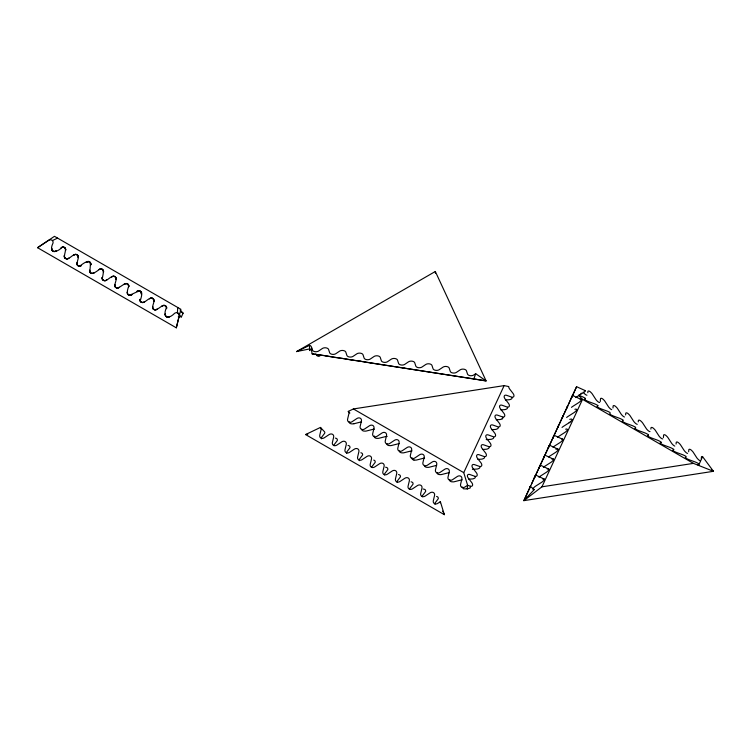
<?xml version="1.0" encoding="UTF-8"?>
<svg xmlns="http://www.w3.org/2000/svg" width="751" height="751" viewBox="0 0 751 751"><rect width="100%" height="100%" fill="white"/><g stroke="black" fill="none" stroke-linecap="round" stroke-linejoin="round"><path stroke-width="1.13" d="M361.729 429.225L361.916 429.994A2.985 1.727 0 0 0 363.756 431.055L365.352 431.149A4.487 2.591 0 0 0 366.638 430.943L372.815 429.394A4.487 2.591 0 0 1 374.101 429.187L374.373 429.178M399.391 450.966L399.57 451.736A2.985 1.727 0 0 0 401.419 452.797L403.005 452.891A4.487 2.591 0 0 0 404.291 452.684L410.478 451.135A4.487 2.591 0 0 1 411.764 450.929L412.027 450.919M409.652 489.211L409.68 488.901A4.515 2.6 0 0 1 410.037 488.15L412.75 484.564A4.515 2.6 0 0 0 413.097 483.822L412.834 482.752A2.985 1.727 0 0 0 411.079 481.823M437.044 472.708L437.232 473.477A2.985 1.727 0 0 0 439.072 474.538L440.668 474.632A4.487 2.591 0 0 0 441.954 474.425L448.131 472.877A4.487 2.591 0 0 1 449.417 472.67M177.762 307.506L177.386 312.735L181.376 316.941L183.122 313.167L180.062 309.928M587.798 392.707L587.892 391.59A4.515 1.586 45.4 0 1 588.089 391.121L588.737 390.989A2.985 1.051 45.4 0 1 590.389 391.881L591.713 393.214A4.515 1.586 45.4 0 1 592.455 394.219L595.693 399.232A4.515 1.586 45.4 0 0 596.435 400.236L597.561 401.391A2.985 1.051 45.4 0 0 599.26 402.433L599.673 402.48M600.284 401.485L600.509 398.875A4.515 1.586 45.4 0 1 600.706 398.405L601.354 398.274A2.985 1.051 45.4 0 1 603.006 399.166L604.33 400.49A4.515 1.586 45.4 0 1 605.071 401.503L608.31 406.507A4.515 1.586 45.4 0 0 609.052 407.521L610.169 408.675A2.985 1.051 45.4 0 0 611.718 409.661M612.966 408.018L613.126 406.15A4.515 1.586 45.4 0 1 613.323 405.69L613.971 405.559A2.985 1.051 45.4 0 1 615.623 406.451L616.937 407.774A4.515 1.586 45.4 0 1 617.688 408.788L620.917 413.792A4.515 1.586 45.4 0 0 621.668 414.805L622.786 415.96A2.985 1.051 45.4 0 0 624.494 417.002M625.611 414.937L625.743 413.435A4.515 1.586 45.4 0 1 625.94 412.975L626.578 412.834A2.985 1.051 45.4 0 1 628.23 413.735L629.554 415.059A4.515 1.586 45.4 0 1 630.296 416.073L633.534 421.076A4.515 1.586 45.4 0 0 634.285 422.09L635.402 423.245A2.985 1.051 45.4 0 0 637.111 424.277L637.261 424.315M638.256 421.846L638.359 420.72A4.515 1.586 45.4 0 1 638.557 420.25L639.195 420.119A2.985 1.051 45.4 0 1 640.847 421.02L642.171 422.344A4.515 1.586 45.4 0 1 642.912 423.357L646.151 428.361A4.515 1.586 45.4 0 0 646.893 429.375L648.019 430.52A2.985 1.051 45.4 0 0 649.728 431.562L650.009 431.609M650.873 429.121L650.976 428.004A4.515 1.586 45.4 0 1 651.164 427.535L651.812 427.403A2.985 1.051 45.4 0 1 653.464 428.305L654.788 429.628A4.515 1.586 45.4 0 1 655.529 430.633L658.768 435.646A4.515 1.586 45.4 0 0 659.509 436.65L660.636 437.805A2.985 1.051 45.4 0 0 662.344 438.847L662.757 438.894M663.396 437.533L663.593 435.289A4.515 1.586 45.4 0 1 663.781 434.82L664.428 434.688A2.985 1.051 45.4 0 1 666.081 435.589L667.404 436.913A4.515 1.586 45.4 0 1 668.146 437.917L671.385 442.93A4.515 1.586 45.4 0 0 672.126 443.935L673.253 445.09A2.985 1.051 45.4 0 0 674.792 446.085M676.078 444.066L676.21 442.574A4.515 1.586 45.4 0 1 676.398 442.104L677.045 441.973A2.985 1.051 45.4 0 1 678.697 442.874L680.021 444.198A4.515 1.586 45.4 0 1 680.763 445.202L684.001 450.215A4.515 1.586 45.4 0 0 684.743 451.22L685.87 452.374A2.985 1.051 45.4 0 0 687.569 453.416M688.658 451.726L688.817 449.858A4.515 1.586 45.4 0 1 689.014 449.389L689.662 449.258A2.985 1.051 45.4 0 1 691.314 450.159L692.638 451.482A4.515 1.586 45.4 0 1 693.38 452.487L696.618 457.5A4.515 1.586 45.4 0 0 697.36 458.504L698.486 459.659A2.985 1.051 45.4 0 0 700.185 460.701L700.336 460.729M701.303 458.636L701.434 457.143A4.515 1.586 45.4 0 1 701.631 456.674L701.8 456.57A3.342 1.173 45.4 0 1 702.57 456.617L713.45 471.309L523.879 500.635L530.366 486.423L534.271 489.586L523.879 500.635L576.59 386.699L585.48 390.727M440.246 502.804L440.368 501.659L437.88 503.301A3.577 2.882 -43.4 0 1 434.435 503.621A3.577 2.882 -43.4 0 1 433.327 500.673L434.547 495.519A3.577 2.882 -43.4 0 0 433.44 492.572A3.577 2.882 -43.4 0 0 429.994 492.881L425.273 496.026A3.577 2.882 -43.4 0 1 421.818 496.336A3.577 2.882 -43.4 0 1 420.71 493.388L421.94 488.234A3.577 2.882 -43.4 0 0 420.823 485.287A3.577 2.882 -43.4 0 0 417.378 485.606L412.656 488.741A3.577 2.882 -43.4 0 1 409.201 489.051A3.577 2.882 -43.4 0 1 408.093 486.104L409.323 480.95A3.577 2.882 -43.4 0 0 408.215 478.002A3.577 2.882 -43.4 0 0 404.761 478.321L400.039 481.457A3.577 2.882 -43.4 0 1 396.584 481.767A3.577 2.882 -43.4 0 1 395.477 478.819L396.706 473.665A3.577 2.882 -43.4 0 0 395.599 470.717A3.577 2.882 -43.4 0 0 392.144 471.037L387.422 474.172A3.577 2.882 -43.4 0 1 383.968 474.491A3.577 2.882 -43.4 0 1 382.86 471.544L384.09 466.38A3.577 2.882 -43.4 0 0 382.982 463.433A3.577 2.882 -43.4 0 0 379.527 463.752L374.805 466.887A3.577 2.882 -43.4 0 1 371.351 467.206A3.577 2.882 -43.4 0 1 370.243 464.259L371.473 459.096A3.577 2.882 -43.4 0 0 370.365 456.148A3.577 2.882 -43.4 0 0 366.91 456.467L362.189 459.603A3.577 2.882 -43.4 0 1 358.743 459.922A3.577 2.882 -43.4 0 1 357.636 456.974L358.856 451.82A3.577 2.882 -43.4 0 0 357.748 448.863A3.577 2.882 -43.4 0 0 354.294 449.182L349.572 452.318A3.577 2.882 -43.4 0 1 346.127 452.637A3.577 2.882 -43.4 0 1 345.019 449.689L346.239 444.536A3.577 2.882 -43.4 0 0 345.131 441.588A3.577 2.882 -43.4 0 0 341.686 441.898L336.955 445.033A3.577 2.882 -43.4 0 1 333.51 445.352A3.577 2.882 -43.4 0 1 332.402 442.405L333.622 437.251A3.577 2.882 -43.4 0 0 332.515 434.303A3.577 2.882 -43.4 0 0 329.069 434.613L324.338 437.749A3.577 2.882 -43.4 0 1 320.893 438.068A3.577 2.882 -43.4 0 1 319.785 435.12L321.006 429.966A3.577 2.882 -43.4 0 0 320.433 427.441L305.573 434.557L444.348 514.679L440.368 501.659M467.235 488.882L467.601 485.249L463.743 472.651L504.137 385.62L508.765 386.568A3.558 2.112 43.9 0 0 509.657 389.037L513.064 393.449A3.558 2.112 43.9 0 1 513.825 396.434A3.558 2.112 43.9 0 1 511.403 397.026L506.728 395.355A3.558 2.112 43.9 0 0 504.306 395.946A3.558 2.112 43.9 0 0 505.066 398.941L508.474 403.353A3.558 2.112 43.9 0 1 509.234 406.338A3.558 2.112 43.9 0 1 506.812 406.929L502.128 405.258A3.558 2.112 43.9 0 0 499.706 405.85A3.558 2.112 43.9 0 0 500.466 408.835L503.874 413.247A3.558 2.112 43.9 0 1 504.634 416.242A3.558 2.112 43.9 0 1 502.212 416.833L497.537 415.162A3.558 2.112 43.9 0 0 495.116 415.754A3.558 2.112 43.9 0 0 495.876 418.739L499.284 423.151A3.558 2.112 43.9 0 1 500.044 426.136A3.558 2.112 43.9 0 1 497.622 426.728L492.938 425.057A3.558 2.112 43.9 0 0 490.516 425.648A3.558 2.112 43.9 0 0 491.285 428.633L494.684 433.055A3.558 2.112 43.9 0 1 495.444 436.04A3.558 2.112 43.9 0 1 493.022 436.631L488.347 434.96A3.558 2.112 43.9 0 0 485.925 435.552A3.558 2.112 43.9 0 0 486.686 438.537L490.093 442.949A3.558 2.112 43.9 0 1 490.854 445.934A3.558 2.112 43.9 0 1 488.432 446.526L483.757 444.855A3.558 2.112 43.9 0 0 481.335 445.446A3.558 2.112 43.9 0 0 482.095 448.431L485.493 452.853A3.558 2.112 43.9 0 1 486.263 455.838A3.558 2.112 43.9 0 1 483.841 456.43L479.157 454.759A3.558 2.112 43.9 0 0 476.735 455.35A3.558 2.112 43.9 0 0 477.495 458.335L480.903 462.747A3.558 2.112 43.9 0 1 481.663 465.733A3.558 2.112 43.9 0 1 479.241 466.324L474.566 464.662A3.558 2.112 43.9 0 0 472.144 465.254A3.558 2.112 43.9 0 0 472.905 468.239L476.312 472.651A3.558 2.112 43.9 0 1 477.073 475.636A3.558 2.112 43.9 0 1 474.651 476.228L469.966 474.557A3.558 2.112 43.9 0 0 467.544 475.148A3.558 2.112 43.9 0 0 468.305 478.134L471.712 482.555A3.558 2.112 43.9 0 1 472.473 485.54A3.558 2.112 43.9 0 1 470.051 486.132L467.601 485.249L465.132 486.892A3.558 2.863 -43.4 0 1 461.696 487.202A3.558 2.863 -43.4 0 1 460.598 484.273L461.818 479.138A3.558 2.863 -43.4 0 0 460.71 476.209A3.558 2.863 -43.4 0 0 457.275 476.519L452.581 479.645A3.558 2.863 -43.4 0 1 449.145 479.955A3.558 2.863 -43.4 0 1 448.037 477.026L449.258 471.891A3.558 2.863 -43.4 0 0 448.159 468.962A3.558 2.863 -43.4 0 0 444.723 469.272L440.03 472.398A3.558 2.863 -43.4 0 1 436.594 472.708A3.558 2.863 -43.4 0 1 435.486 469.779L436.706 464.644A3.558 2.863 -43.4 0 0 435.608 461.715A3.558 2.863 -43.4 0 0 432.172 462.025L427.469 465.151A3.558 2.863 -43.4 0 1 424.043 465.46A3.558 2.863 -43.4 0 1 422.935 462.532L424.155 457.397A3.558 2.863 -43.4 0 0 423.057 454.468A3.558 2.863 -43.4 0 0 419.621 454.777L414.918 457.903A3.558 2.863 -43.4 0 1 411.482 458.213A3.558 2.863 -43.4 0 1 410.384 455.284L411.604 450.149A3.558 2.863 -43.4 0 0 410.497 447.22A3.558 2.863 -43.4 0 0 407.07 447.53L402.367 450.656A3.558 2.863 -43.4 0 1 398.931 450.966A3.558 2.863 -43.4 0 1 397.833 448.037L399.053 442.902A3.558 2.863 -43.4 0 0 397.946 439.973A3.558 2.863 -43.4 0 0 394.519 440.283L389.816 443.409A3.558 2.863 -43.4 0 1 386.38 443.719A3.558 2.863 -43.4 0 1 385.282 440.79L386.502 435.655A3.558 2.863 -43.4 0 0 385.394 432.726A3.558 2.863 -43.4 0 0 381.959 433.036L377.265 436.162A3.558 2.863 -43.4 0 1 373.829 436.472A3.558 2.863 -43.4 0 1 372.721 433.543L373.942 428.408A3.558 2.863 -43.4 0 0 372.843 425.479A3.558 2.863 -43.4 0 0 369.408 425.789L364.704 428.915A3.558 2.863 -43.4 0 1 361.278 429.225A3.558 2.863 -43.4 0 1 360.17 426.296L361.391 421.161A3.558 2.863 -43.4 0 0 360.292 418.232A3.558 2.863 -43.4 0 0 356.856 418.542L352.153 421.668A3.558 2.863 -43.4 0 1 348.727 421.978A3.558 2.863 -43.4 0 1 347.619 419.049L348.839 413.914A3.558 2.863 -43.4 0 0 348.267 411.398L353.392 408.948L504.137 385.62M462.175 487.052L463.461 488.826L467.056 488.929M349.196 421.827L349.365 422.747A2.985 1.727 0 0 0 351.205 423.808L352.801 423.902A4.487 2.591 0 0 0 354.087 423.695M386.859 443.569L387.018 444.489A2.985 1.727 0 0 0 388.858 445.55L390.454 445.643A4.487 2.591 0 0 0 391.74 445.437L397.927 443.888A4.487 2.591 0 0 1 399.213 443.681M424.512 465.31L424.681 466.23A2.985 1.727 0 0 0 426.521 467.291L428.117 467.385A4.487 2.591 0 0 0 429.403 467.178L435.58 465.629A4.487 2.591 0 0 1 436.603 465.442M176.325 327.821L179.142 315.946A3.577 2.882 -43.4 0 0 178.034 312.998A3.577 2.882 -43.4 0 0 174.589 313.317C167.539 320.564 162.254 316.546 166.572 307.347C163.596 301.658 158.771 310.416 154.565 309.769C149.224 307.844 157.128 300.71 152.444 298.26C147.947 296.87 143.77 306.014 140.155 300.982C148.576 276.068 120.667 309.59 128.768 285.934C126.647 279.71 120.845 287.84 117.156 287.98C111.232 286.685 118.921 279.438 114.959 276.575C110.35 274.453 106.313 284.075 102.389 279.325C102.089 276.124 106.154 267.6 99.526 269.262C78.911 285.399 101.854 248.966 79.766 266.117C73.279 265.554 80.836 257.846 77.278 254.833C72.669 252.374 69.017 261.77 64.755 257.828C63.15 254.533 68.857 246.535 62.126 247.248C56.278 253.585 48.177 253.125 52.992 243.108A3.577 2.882 -43.4 0 0 51.875 240.16A3.577 2.882 -43.4 0 0 48.43 240.48L37.55 247.699L176.325 327.821L180.86 309.29L54.476 236.321L37.55 247.699M324.15 355.599L486.113 380.926L475.683 373.688L473.834 378.889L486.113 380.926L435.317 271.486L296.542 351.599L309.534 348.943L309.534 345.366L296.542 351.599M532.928 489.305L532.91 489.201A2.985 1.042 -36.5 0 1 533.604 487.84L534.731 486.789A4.515 1.577 -36.5 0 1 535.82 486.01L541.433 482.433A4.515 1.577 -36.5 0 0 542.522 481.654L543.799 480.424A2.985 1.042 -36.5 0 0 544.325 479.138L535.604 475.026L534.299 478.04L534.628 477.364M538.936 477.185L539.349 476.838A4.515 1.577 -36.5 0 1 540.438 476.068L546.052 472.482A4.515 1.577 -36.5 0 0 547.141 471.703L548.418 470.473A2.985 1.042 -36.5 0 0 548.943 469.187L540.222 465.076L538.936 468.033L539.246 467.413M543.865 457.462L543.536 458.138L544.841 455.125L553.562 459.236A2.985 1.042 -36.5 0 1 553.036 460.523L551.76 461.752A4.515 1.577 -36.5 0 1 550.671 462.532L545.057 466.118A4.515 1.577 -36.5 0 0 543.968 466.887L543.367 467.404M548.483 447.512L548.164 448.178L549.46 445.174L558.181 449.286A2.985 1.042 -36.5 0 1 557.655 450.572L556.378 451.802A4.515 1.577 -36.5 0 1 555.289 452.581L549.676 456.167A4.515 1.577 -36.5 0 0 548.587 456.937M553.093 437.561L552.783 438.227L554.078 435.233L562.799 439.344A2.985 1.042 -36.5 0 1 562.274 440.621L560.997 441.851A4.515 1.577 -36.5 0 1 559.908 442.63L554.294 446.216A4.515 1.577 -36.5 0 0 553.196 446.995L552.989 447.164M558.8 425.244L563.316 415.331M571.239 398.443L572.553 395.43L581.274 399.541A2.985 1.042 -36.5 0 1 580.739 400.827L579.472 402.057A4.515 1.577 -36.5 0 1 578.373 402.827L572.76 406.413A4.515 1.577 -36.5 0 0 571.671 407.192L571.464 407.361M530.366 486.423L529.68 487.99L530.675 485.85M531.492 484.048L535.594 475.036M536.111 474.106L539.913 465.958M540.729 464.156L544.832 455.144M545.348 454.205L549.45 445.193M549.967 444.254L553.769 436.106M554.585 434.303C555.834 431.572 560.772 420.513 557.599 427.854M563.823 414.402L567.615 406.253M568.441 404.451L572.084 396.397M702.57 456.617L698.59 465.423A3.577 0.498 24.3 0 1 698.008 464.709L698.777 464.522M535.707 474.989L534.759 477.063M544.531 456.007L543.996 457.171M549.15 446.056L548.615 447.22M558.387 426.155L557.852 427.319M563.006 416.204L562.471 417.368M572.046 396.735L576.59 386.699M539.603 466.39L540.213 465.085M553.459 436.547L554.069 435.242M567.315 406.695C569.08 402.855 565.869 409.98 566.949 407.709M523.879 500.635L541.94 486.817L582.532 399.354L578.852 395.524M571.567 397.767L571.248 398.434M572.224 396.106L572.544 395.439M563.306 415.341L562.123 418.11M320.593 354.847L320.33 355.279A2.985 2.206 -80.4 0 1 318.677 356.35L317.354 355.946A4.515 3.323 -80.4 0 1 316.612 355.157L315.805 353.984M309.562 349.018L310.154 349.759M575.886 397.589L576.289 397.241A4.515 1.577 -36.5 0 1 577.378 396.472L582.992 392.886A3.774 1.324 -36.5 0 0 585.517 390.717M566.648 417.481L567.052 417.143A4.515 1.577 -36.5 0 1 568.141 416.364L573.764 412.778A4.515 1.577 -36.5 0 0 574.853 412.008L576.12 410.778A2.985 1.042 -36.5 0 0 576.655 409.492L576.177 409.154A4.515 1.577 -36.5 0 0 575.426 409.192L574.89 409.286M562.03 427.432L562.433 427.094A4.515 1.577 -36.5 0 1 563.522 426.315L569.145 422.729M557.411 437.382L557.815 437.044A4.515 1.577 -36.5 0 1 558.904 436.265L564.527 432.679A4.515 1.577 -36.5 0 0 565.616 431.9L566.883 430.68A2.985 1.042 -36.5 0 0 567.418 429.394L566.939 429.046A4.515 1.577 -36.5 0 0 566.188 429.084L565.653 429.187M570.234 421.959L571.502 420.729A2.985 1.042 -36.5 0 0 572.037 419.443L571.558 419.096A4.515 1.577 -36.5 0 0 570.807 419.133L569.727 419.34M579.472 394.66L578.655 395.326L581.133 396.228A3.577 0.498 24.3 0 1 585.433 398.377M580.823 393.562L581.358 393.12M475.683 373.688L473.731 375.002A3.577 2.065 0 0 1 470.088 375.65A3.577 2.065 0 0 1 467.498 374.036L466.446 370.797A3.577 2.065 0 0 0 463.855 369.182A3.577 2.065 0 0 0 460.213 369.83L456.495 372.336A3.577 2.065 0 0 1 452.853 372.984A3.577 2.065 0 0 1 450.271 371.37L449.211 368.131A3.577 2.065 0 0 0 446.62 366.516A3.577 2.065 0 0 0 442.987 367.164L439.26 369.67A3.577 2.065 0 0 1 435.627 370.318A3.577 2.065 0 0 1 433.036 368.703L431.975 365.465A3.577 2.065 0 0 0 429.384 363.85A3.577 2.065 0 0 0 425.751 364.498L422.024 367.004A3.577 2.065 0 0 1 418.391 367.652A3.577 2.065 0 0 1 415.801 366.037L414.74 362.799A3.577 2.065 0 0 0 412.158 361.184A3.577 2.065 0 0 0 408.516 361.832L404.798 364.338A3.577 2.065 0 0 1 401.156 364.986A3.577 2.065 0 0 1 398.565 363.371L397.514 360.133A3.577 2.065 0 0 0 394.923 358.518A3.577 2.065 0 0 0 391.28 359.166L387.563 361.672A3.577 2.065 0 0 1 383.921 362.32A3.577 2.065 0 0 1 381.33 360.705L380.278 357.467A3.577 2.065 0 0 0 377.687 355.852A3.577 2.065 0 0 0 374.054 356.5L370.327 359.006A3.577 2.065 0 0 1 366.685 359.654A3.577 2.065 0 0 1 364.104 358.039L363.043 354.801A3.577 2.065 0 0 0 360.452 353.186A3.577 2.065 0 0 0 356.819 353.834L353.092 356.34A3.577 2.065 0 0 1 349.459 356.988A3.577 2.065 0 0 1 346.868 355.373L345.807 352.135A3.577 2.065 0 0 0 343.226 350.52A3.577 2.065 0 0 0 339.583 351.168L335.857 353.674A3.577 2.065 0 0 1 332.224 354.322A3.577 2.065 0 0 1 329.633 352.707L328.581 349.468A3.577 2.065 0 0 0 325.99 347.854A3.577 2.065 0 0 0 322.348 348.502L318.631 351.008A3.577 2.065 0 0 1 314.988 351.656A3.577 2.065 0 0 1 312.397 350.041L311.346 346.802A3.577 2.065 0 0 0 309.534 345.366M502.166 418.833L500.87 419.377A4.487 2.591 0 0 1 499.584 419.565L496.233 419.79M52.41 240.583L57.564 238.114M354.087 423.705L360.264 422.146A4.487 2.591 0 0 1 361.55 421.94M585.386 398.931L584.466 399.156A3.577 0.498 24.3 0 0 585.573 400.199A3.577 0.498 24.3 0 0 589.028 401.794L593.75 403.512A3.577 0.498 24.3 0 1 598.228 405.812M597.392 406.366L597.083 406.441A3.577 0.498 24.3 0 0 598.19 407.474A3.577 0.498 24.3 0 0 601.645 409.07L606.367 410.797A3.577 0.498 24.3 0 1 610.141 412.581M610.159 413.613L609.699 413.726A3.577 0.498 24.3 0 0 610.807 414.759A3.577 0.498 24.3 0 0 614.262 416.354L618.984 418.082A3.577 0.498 24.3 0 1 623.283 420.222M622.926 420.86L622.316 421.011A3.577 0.498 24.3 0 0 623.424 422.043A3.577 0.498 24.3 0 0 626.878 423.639L631.6 425.366A3.577 0.498 24.3 0 1 635.656 427.338M635.703 428.108L634.933 428.295A3.577 0.498 24.3 0 0 636.041 429.328A3.577 0.498 24.3 0 0 639.495 430.924L644.217 432.642A3.577 0.498 24.3 0 1 648.517 434.791M648.47 435.355L647.55 435.58A3.577 0.498 24.3 0 0 648.657 436.613A3.577 0.498 24.3 0 0 652.103 438.209L656.834 439.926A3.577 0.498 24.3 0 1 661.312 442.226M661.237 442.602L660.167 442.865A3.577 0.498 24.3 0 0 661.274 443.897A3.577 0.498 24.3 0 0 664.719 445.493L669.451 447.211A3.577 0.498 24.3 0 1 673.929 449.511M673.243 450.037L672.783 450.14A3.577 0.498 24.3 0 0 673.891 451.182A3.577 0.498 24.3 0 0 677.336 452.778L682.058 454.496A3.577 0.498 24.3 0 1 686.123 456.467M686.01 457.275L685.4 457.425A3.577 0.498 24.3 0 0 686.508 458.467A3.577 0.498 24.3 0 0 689.953 460.063L694.675 461.781A3.577 0.498 24.3 0 1 698.74 463.752M555.871 449.192L556.96 448.985A4.515 1.577 -36.5 0 1 557.702 448.948L558.012 449.06M551.797 459.039L552.342 458.936A4.515 1.577 -36.5 0 1 553.083 458.899L553.393 459.011M547.179 468.99L547.723 468.887A4.515 1.577 -36.5 0 1 548.465 468.849M542.56 478.941L543.104 478.838A4.515 1.577 -36.5 0 1 543.855 478.8L544.156 478.913M305.573 434.557L307.788 434.209M541.94 486.817L693.436 463.376L713.45 471.309L711.422 470.135M467.422 488.873L470.173 488.009L470.492 486.301M505.423 399.992L508.774 399.767A4.487 2.591 0 0 0 510.06 399.579L511.356 399.034A2.985 1.727 0 0 0 512.041 397.579L511.975 397.429M500.823 409.886L504.174 409.67A4.487 2.591 0 0 0 505.47 409.473L506.765 408.929A2.985 1.727 0 0 0 507.441 407.474L507.376 407.324M491.633 429.685L494.984 429.469A4.487 2.591 0 0 0 496.28 429.272L497.575 428.737A2.985 1.727 0 0 0 498.288 427.432M486.207 439.645L490.394 439.373A4.487 2.591 0 0 0 491.68 439.175L492.975 438.631A2.985 1.727 0 0 0 493.717 437.486M482.442 449.483L485.794 449.267A4.487 2.591 0 0 0 487.089 449.079L488.385 448.535A2.985 1.727 0 0 0 489.108 447.23M477.852 459.387L481.203 459.171A4.487 2.591 0 0 0 482.489 458.974L483.794 458.429A2.985 1.727 0 0 0 484.47 456.974M472.417 469.337L476.613 469.065A4.487 2.591 0 0 0 477.899 468.877L479.194 468.333A2.985 1.727 0 0 0 479.88 466.878L479.814 466.728M468.662 479.185L472.013 478.969A4.487 2.591 0 0 0 473.308 478.772L474.604 478.227A2.985 1.727 0 0 0 475.28 476.782L475.13 476.481M424.578 458.166L424.315 458.176A4.487 2.591 0 0 0 423.029 458.382L416.852 459.941A4.487 2.591 0 0 1 415.566 460.138L413.97 460.044M462.24 479.908L461.968 479.917A4.487 2.591 0 0 0 460.692 480.124L454.505 481.682A4.487 2.591 0 0 1 453.219 481.879L451.623 481.785A2.985 1.727 0 0 1 449.774 480.724L449.624 479.805A4.487 2.591 0 0 1 449.718 479.495M387.187 436.415L386.652 436.434A4.487 2.591 0 0 0 385.366 436.641L379.189 438.199A4.487 2.591 0 0 1 377.903 438.396L376.307 438.302A2.985 1.727 0 0 1 374.458 437.242L374.308 436.322A4.487 2.591 0 0 1 374.402 436.012M586.935 395.195L586.644 395.139A2.985 1.051 45.4 0 1 584.945 394.106L583.818 392.951A4.515 1.586 45.4 0 1 583.208 392.144M423.17 489.032L423.695 489.108A2.985 1.727 0 0 1 425.451 490.037L425.714 491.107A4.515 2.6 0 0 1 425.357 491.849L422.644 495.435A4.515 2.6 0 0 0 422.297 496.186L422.325 496.805M335.857 357.551L342.954 358.499M353.092 360.217L360.189 361.165M370.327 362.883L385.254 365.23M387.563 365.549L402.489 367.896M404.798 368.215L419.715 370.562M473.731 378.88L454.693 375.96M335.706 357.532L334.064 357.298M352.942 360.198L351.29 359.964M370.177 362.864L368.525 362.63M387.403 365.53L385.761 365.296M404.639 368.197L402.996 367.962M323.906 355.561L317.072 354.669M311.862 348.089A3.577 2.882 43.4 0 0 311.149 348.717A4.75 3.821 43.4 0 1 311.346 349.45L312.125 353.852L325.85 355.824M420.231 370.628L436.951 373.228M437.457 373.294L454.186 375.894M316.828 354.632L312.125 353.852M333.547 357.232L325.99 355.871M350.783 359.898L343.226 358.537M368.018 362.564L360.452 361.203M385.592 467.216L385.845 467.263A2.985 1.727 0 0 1 387.61 468.183L387.863 469.253A4.515 2.6 0 0 1 387.516 469.995L384.803 473.581A4.515 2.6 0 0 0 384.446 474.332L384.474 474.951M312.097 349.375L311.505 349.262A2.976 2.197 -80.4 0 0 309.891 350.022M562.63 439.11L562.321 438.997A4.515 1.577 -36.5 0 0 561.579 439.035M582.532 399.354L693.436 463.376M353.392 408.948L463.743 472.651M181.104 312.003L183.122 313.167M348.267 411.398L349.853 413.069M320.433 427.441L324.413 431.637A3.389 1.962 0 0 1 324.798 432.679L324.789 432.839A4.515 2.6 0 0 1 324.432 433.58L321.719 437.166A4.515 2.6 0 0 0 321.372 437.917L321.531 438.837M397.232 482.536L397.063 481.616A4.515 2.6 0 0 1 397.42 480.865L400.133 477.279A4.515 2.6 0 0 0 400.48 476.538L400.217 475.467A2.985 1.727 0 0 0 398.462 474.538M359.382 460.692L359.213 459.762A4.515 2.6 0 0 1 359.569 459.021L362.282 455.435A4.515 2.6 0 0 0 362.639 454.684L362.367 453.613A2.985 1.727 0 0 0 360.865 452.75M442.686 511.112L443.052 511.9M443.428 512.698L444.348 514.679M502.785 417.227L502.841 417.378A2.985 1.727 0 0 1 502.175 418.833M434.998 504.24L434.913 503.47A4.515 2.6 0 0 1 435.27 502.719L437.974 499.133A4.515 2.6 0 0 0 438.331 498.392L438.068 497.322A2.985 1.727 0 0 0 436.566 496.449M346.69 453.257L346.605 452.477A4.515 2.6 0 0 1 346.953 451.736L349.666 448.15A4.515 2.6 0 0 0 350.022 447.399L349.75 446.329A2.985 1.727 0 0 0 348.004 445.409M371.82 467.516L371.829 467.047A4.515 2.6 0 0 1 372.186 466.305L374.899 462.719A4.515 2.6 0 0 0 375.256 461.968L374.984 460.898A2.985 1.727 0 0 0 373.726 460.1M333.979 445.662L333.988 445.193A4.515 2.6 0 0 1 334.336 444.451L337.049 440.865A4.515 2.6 0 0 0 337.406 440.114L337.143 439.053A2.985 1.727 0 0 0 335.387 438.124M435.317 271.486L435.449 273.364M412.055 457.753A4.487 2.591 0 0 0 411.961 458.063L412.121 458.983A2.985 1.727 0 0 0 413.97 460.044M580.213 399.213A4.515 1.577 -36.5 0 1 580.795 399.203M570.234 421.959A4.515 1.577 -36.5 0 1 569.145 422.729M534.149 489.605A4.515 1.577 -36.5 0 1 533.529 489.661M309.816 350.173A8.693 0.807 -56.7 0 1 309.572 350.623M181.376 316.931A3.389 1.962 0 0 0 179.573 316.715L179.301 316.725A4.515 2.6 0 0 0 178.259 316.875M51.688 248.703C51.265 251.238 54.57 252.402 56.325 250.9A3.577 2.882 -43.4 0 1 52.87 251.21A3.577 2.882 -43.4 0 1 51.763 248.262L51.688 248.703M64.304 255.988C63.882 258.522 67.186 259.677 68.942 258.184A3.577 2.882 -43.4 0 1 65.487 258.494A3.577 2.882 -43.4 0 1 64.379 255.547L64.304 255.988M65.694 249.51L65.6 250.393A3.577 2.882 -43.4 0 0 64.492 247.445L62.831 247.107L61.047 247.764A3.577 2.882 -43.4 0 1 64.492 247.445L65.694 249.51M76.921 263.272C76.499 265.807 79.803 266.962 81.549 265.46A3.577 2.882 -43.4 0 1 78.104 265.779A3.577 2.882 -43.4 0 1 76.996 262.831L76.921 263.272M78.311 256.795L78.217 257.677A3.577 2.882 -43.4 0 0 77.109 254.73L75.447 254.392L73.664 255.04A3.577 2.882 -43.4 0 1 77.109 254.73L78.311 256.795M89.538 270.548C89.116 273.092 92.42 274.246 94.166 272.744A3.577 2.882 -43.4 0 1 90.721 273.064A3.577 2.882 -43.4 0 1 89.613 270.116L89.538 270.548M90.927 264.08L90.833 264.962A3.577 2.882 -43.4 0 0 89.726 262.015L88.064 261.677L86.281 262.324A3.577 2.882 -43.4 0 1 89.726 262.015L90.927 264.08M102.155 277.832C101.732 280.367 105.037 281.531 106.783 280.029A3.577 2.882 -43.4 0 1 103.338 280.348A3.577 2.882 -43.4 0 1 102.23 277.401L102.155 277.832M103.544 271.364L103.45 272.247A3.577 2.882 -43.4 0 0 102.343 269.299L100.681 268.961L98.897 269.609A3.577 2.882 -43.4 0 1 102.343 269.299L103.544 271.364M114.772 285.117C114.349 287.652 117.654 288.816 119.4 287.314A3.577 2.882 -43.4 0 1 115.954 287.633A3.577 2.882 -43.4 0 1 114.837 284.685L114.772 285.117M116.152 278.649L116.067 279.532A3.577 2.882 -43.4 0 0 114.959 276.575L113.298 276.246L111.505 276.894A3.577 2.882 -43.4 0 1 114.959 276.575L116.152 278.649M127.379 292.402C126.966 294.936 130.27 296.101 132.016 294.599A3.577 2.882 -43.4 0 1 128.562 294.918A3.577 2.882 -43.4 0 1 127.454 291.97L127.379 292.402M128.768 285.934L128.684 286.807A3.577 2.882 -43.4 0 0 127.576 283.859L125.915 283.531L124.122 284.178A3.577 2.882 -43.4 0 1 127.576 283.859L128.768 285.934M139.996 299.687C139.583 302.221 142.887 303.385 144.633 301.883A3.577 2.882 -43.4 0 1 141.179 302.202A3.577 2.882 -43.4 0 1 140.071 299.255L139.996 299.687M141.385 293.219L141.301 294.092A3.577 2.882 -43.4 0 0 140.193 291.144L138.531 290.806L136.738 291.463A3.577 2.882 -43.4 0 1 140.193 291.144L141.385 293.219M152.613 306.971C152.19 309.506 155.495 310.67 157.25 309.168A3.577 2.882 -43.4 0 1 153.795 309.478A3.577 2.882 -43.4 0 1 152.688 306.53L152.613 306.971M154.002 300.503L153.917 301.376A3.577 2.882 -43.4 0 0 152.81 298.429L151.139 298.091L149.355 298.748A3.577 2.882 -43.4 0 1 152.81 298.429L154.002 300.503M165.229 314.256C164.807 316.791 168.111 317.955 169.867 316.453A3.577 2.882 -43.4 0 1 166.412 316.762A3.577 2.882 -43.4 0 1 165.304 313.815L165.229 314.256M166.619 307.779L166.534 308.661A3.577 2.882 -43.4 0 0 165.427 305.713L163.756 305.375L161.972 306.032A3.577 2.882 -43.4 0 1 165.427 305.713L166.619 307.779"/></g></svg>
